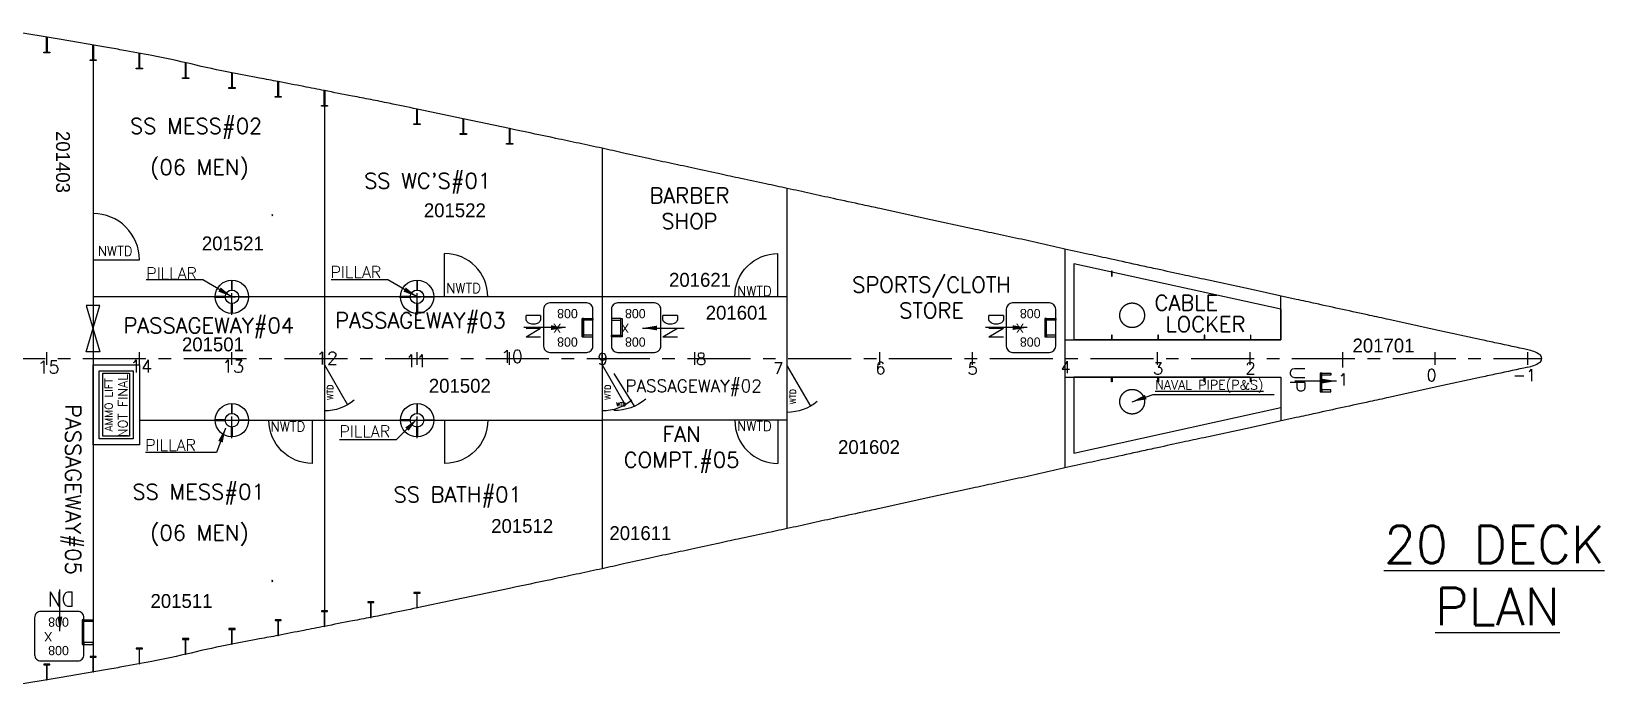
# Model space of a CAD drawing. Header units: inches. Extents: x -439515 to 169029, y 81280 to 226722.
# Drawn here: x 126288 to 148147, y 86315 to 95403 of the extents above; entities that cross this region are included whole.
import ezdxf
from ezdxf.enums import TextEntityAlignment as Align

# ---------------------------------------------------------------- set-up
doc = ezdxf.new("R2010")
doc.units = ezdxf.units.IN
doc.header["$LTSCALE"] = 700
doc.header["$MEASUREMENT"] = 0
for name, pattern in [('CENTER', [2, 1.25, -0.25, 0.25, -0.25]), ('DASHDOT', [1, 0.5, -0.25, 0, -0.25]), ('DOTDASH1', [1600, 1000, -250, 100, -250]), ('H', [600, 300, -300]), ('H1', [40, 20, -20])]:
    doc.linetypes.add(name, pattern=pattern)
for name, color, linetype in [('00', 7, 'Continuous'), ('01', 7, 'Continuous'), ('2 DECK', 7, 'Continuous'), ('3 DECK', 7, 'Continuous'), ('COMPT.NOS', 4, 'Continuous'), ('COMPTNAME', 7, 'Continuous'), ('HATCH', 142, 'Continuous'), ('HATCHES', 7, 'Continuous'), ('UP-DOWN', 7, 'Continuous')]:
    doc.layers.add(name, color=color, linetype=linetype)
doc.styles.add('ROMANS', font='romans')
doc.styles.add('style1', font='romans.shx', dxfattribs={"height": 250})
doc.dimstyles.get("Standard").update_dxf_attribs({"dimtxt": 150.18, "dimasz": 200.18, "dimexe": 0.8, "dimexo": 0.625, "dimgap": 0.09, "dimtad": 0, "dimtih": 1, "dimtoh": 1, "dimdec": 0, "dimzin": 0, "dimdsep": 46, "dimtxsty": 'Standard', "dimcen": 8.09, "dimclrd": 40, "dimclre": 40, "dimadec": 0, "dimazin": 0, "dimtfac": 1, "dimtdec": 0, "dimtofl": 0, "dimtmove": 0, "dimatfit": 3, "dimfxl": 1, "dimtolj": 1, "dimtzin": 0, "dimarcsym": 0})

# ---------------------------------------------------------------- blocks, each defined once
blk = doc.blocks.new('DLN', base_point=(36758, 6815))
at = {"linetype": 'Continuous'}
blk.add_lwpolyline([(37258, 6815), (37258, 7815, 0.414214), (36258, 6815)], format="xyb", dxfattribs=at)
blk = doc.blocks.new('PILAR')
at = {"color": 4, "linetype": 'DASHDOT'}
for p, q in [((145253, 170303), (145253, 170883)), ((144963, 170593), (145543, 170593))]:
    blk.add_line(p, q, dxfattribs=at)
at = {"color": 4}
for points in [[(145247, 170853), (145247, 170703), (145259, 170703), (145259, 170853)], [(144993, 170587), (145143, 170587), (145143, 170599), (144993, 170599)], [(145513, 170587), (145363, 170587), (145363, 170599), (145513, 170599)], [(145247, 170333), (145247, 170483), (145259, 170483), (145259, 170333)]]:
    blk.add_lwpolyline(points, close=True, dxfattribs=at)
for radius in [270, 110]:
    blk.add_circle((145253, 170593), radius, dxfattribs=at)
blk = doc.blocks.new('fghghj')
at = {"color": 3, "linetype": 'Continuous'}
blk.add_lwpolyline([(318315, -37952), (318615, -37952), (318615, -37927), (318315, -37927)], close=True, dxfattribs=at)
at = {"layer": '00', "color": 3}
for points in [[(318345, -38102), (318345, -37952), (318315, -37952), (318315, -38102)], [(318585, -38102), (318585, -37952), (318615, -37952), (318615, -38102)]]:
    blk.add_lwpolyline(points, close=True, dxfattribs=at)
at = {"layer": '01', "color": 4, "linetype": 'ByBlock'}
blk.add_line((318615, -37927), (318615, -37927), dxfattribs=at)
blk.add_line((318615, -37927), (318615, -37927), dxfattribs=at)
blk = doc.blocks.new('DRN', base_point=(41665, 6815))
at = {"linetype": 'Continuous'}
blk.add_line((41160, 6825), (41160, 7825), dxfattribs=at)
blk.add_arc((41160, 6825), 1000, 0, 90, dxfattribs=at)
blk = doc.blocks.new('H 800x800')
at = {"layer": 'HATCH'}
blk.add_lwpolyline([(51335, -32897), (51935, -32897, -0.414214), (52035, -32997), (52035, -33597, -0.414214), (51935, -33697), (51335, -33697, -0.414214), (51235, -33597), (51235, -32997, -0.414214)], format="xyb", close=True, dxfattribs=at)
at = {"layer": 'HATCHES'}
for s, p in [('800', (51455, -33139)), ('  X', (51277, -33364)), ('800', (51455, -33600))]:
    blk.add_text(s, height=150, dxfattribs=at).set_placement(p)
blk = doc.blocks.new('DLW', base_point=(36724, 4033))
at = {"linetype": 'Continuous'}
blk.add_line((37224, 4033), (36358, 4533), dxfattribs=at)
blk.add_arc((37224, 4033), 1000, 140, 180, dxfattribs=at)
blk = doc.blocks.new('qwas')
at = {"color": 3, "linetype": 'H1'}
blk.add_line((-836179, 147376), (-836179, 147776), dxfattribs=at)
at = {"color": 3, "linetype": 'Continuous'}
blk.add_lwpolyline([(-836192, 147376), (-836192, 147776), (-836167, 147776), (-836167, 147376)], close=True, dxfattribs=at)
at = {"layer": '00', "color": 3}
for points in [[(-836342, 147746), (-836192, 147746), (-836192, 147776), (-836342, 147776)], [(-836342, 147406), (-836192, 147406), (-836192, 147376), (-836342, 147376)]]:
    blk.add_lwpolyline(points, close=True, dxfattribs=at)
blk = doc.blocks.new('WTD1400X600')
at = {"linetype": 'Continuous'}
blk.add_line((-56600, 77810), (-56273, 77280), dxfattribs=at)
at = {"linetype": 'Continuous', "extrusion": (0, 0, -1)}
blk.add_ellipse((-56600, 78010), major_axis=(-566, 566), ratio=1, start_param=3.228859, end_param=3.926991, dxfattribs=at)
at = {"layer": 'UP-DOWN', "color": 7, "style": 'ROMANS'}
blk.add_text('WTD', height=58.8, dxfattribs=at).set_placement((-56561, 77282))
blk = doc.blocks.new('A1M', base_point=(36991, 2400))
at = {"linetype": 'Continuous'}
for p, q in [((37491, 2550), (36491, 2250)), ((36491, 2550), (37491, 2250)), ((36491, 2250), (36491, 2550)), ((37491, 2250), (37491, 2550))]:
    blk.add_line(p, q, dxfattribs=at)

msp = doc.modelspace()

# ---------------------------------------------------------------- linework, layer by layer
at = {"color": 7}
for p, q in [((127145, 95214.6), (127145, 86503.9)), ((130360.2, 94581.1), (130360.2, 93185.2)), ((130360.2, 94581.1), (130360.2, 90859.2)), ((134218.3, 93780.3), (134218.3, 87938.1)), ((136790.5, 88496.3), (136790.5, 93222.1)), ((140648.7, 92378.5), (140648.7, 89339.9)), ((126502, 90773.5), (126502, 90944.9)), ((127788, 90773.5), (127788, 90944.9)), ((129074.1, 90773.5), (129074.1, 90944.9)), ((130360.2, 90773.5), (130360.2, 90944.9)), ((131646.2, 90773.5), (131646.2, 90944.9)), ((132932.3, 90773.5), (132932.3, 90944.9)), ((134218.3, 90773.5), (134218.3, 90944.9)), ((135504.4, 90773.5), (135504.4, 90944.9)), ((136790.5, 90773.5), (136790.5, 90944.9)), ((138076.5, 90773.5), (138076.5, 90944.9)), ((139362.6, 90773.5), (139362.6, 90944.9)), ((141934.7, 90773.5), (141934.7, 90944.9)), ((143220.8, 90773.5), (143220.8, 90944.9)), ((145792.9, 90773.5), (145792.9, 90944.9)), ((130360.2, 90859.2), (130360.2, 87138.6)), ((143649.5, 90602), (143649.5, 89991.3)), ((127788, 90001.8), (134218.3, 90001.8))]:
    msp.add_line(p, q, dxfattribs=at)
at = {"color": 1, "ltscale": 0.8}
for p, q in [((143649.5, 91542.6), (140772.1, 92176.2)), ((140772.1, 92176.2), (140772.1, 91116.4)), ((143649.5, 91542.6), (143649.5, 91116.4)), ((143649.5, 91116.4), (140772.1, 91116.4)), ((142844.7, 91116.4), (143649.5, 91116.4)), ((143220.8, 90602), (140772.1, 90602)), ((140772.1, 90602), (143649.5, 90602)), ((140772.1, 90602), (140772.1, 89542.2)), ((143649.5, 90602), (143649.5, 90177.2)), ((140772.1, 89542.2), (143649.5, 90177.2))]:
    msp.add_line(p, q, dxfattribs=at)
for p, q in [((143649.5, 91116.4), (143649.5, 91727.2)), ((140648.7, 91116.4), (143649.5, 91116.4)), ((140648.7, 90602), (143649.5, 90602)), ((136790.5, 90001.8), (134218.3, 90001.8))]:
    msp.add_line(p, q)
at = {"linetype": 'Continuous'}
msp.add_line((144506.8, 90944.9), (144506.8, 90733.3), dxfattribs=at)
at = {"color": 7, "linetype": 'Continuous'}
msp.add_line((147079, 90773.5), (147079, 90944.9), dxfattribs=at)
at = {"color": 5, "linetype": 'CENTER'}
msp.add_line((13603.7, 90859.2), (147274.5, 90859.2), dxfattribs=at)
at = {"color": 6, "ltscale": 0.8}
for points in [[(141296, 92005.1), (141304.6, 92005.1), (141304.6, 92073.7), (141296, 92073.7)], [(141296, 91116.4), (141304.6, 91116.4), (141304.6, 91185), (141296, 91185)], [(141939, 91116.4), (141947.6, 91116.4), (141947.6, 91185), (141939, 91185)], [(142582, 91116.4), (142590.6, 91116.4), (142590.6, 91185), (142582, 91185)], [(143225.1, 91116.4), (143233.6, 91116.4), (143233.6, 91185), (143225.1, 91185)], [(141296, 90602), (141304.6, 90602), (141304.6, 90533.4), (141296, 90533.4)], [(141939, 90602), (141947.6, 90602), (141947.6, 90533.4), (141939, 90533.4)], [(142582, 90602), (142590.6, 90602), (142590.6, 90533.4), (142582, 90533.4)], [(143225.1, 90602), (143233.6, 90602), (143233.6, 90533.4), (143225.1, 90533.4)]]:
    msp.add_lwpolyline(points, close=True, dxfattribs=at)
at = {"color": 7, "linetype": 'Continuous'}
msp.add_lwpolyline([(136790.5, 91716.6), (127986.4, 91716.6), (127145, 91716.6)], dxfattribs=at)
at = {"color": 3}
msp.add_lwpolyline([(127145, 90773.5), (127788, 90773.5), (127788, 89658.9), (127145, 89658.9)], close=True, dxfattribs=at)
at = {"color": 3, "linetype": 'ByBlock'}
msp.add_lwpolyline([(127230.7, 90687.7), (127702.3, 90687.7), (127702.3, 89744.6), (127230.7, 89744.6)], close=True, dxfattribs=at)
at = {"linetype": 'ByBlock'}
msp.add_lwpolyline([(127280, 90653.4), (127653, 90653.4), (127653, 89778.9), (127280, 89778.9)], close=True, dxfattribs=at)
at = {"color": 3}
for centre in [(131646.2, 91716.6), (131646.2, 90001.8)]:
    msp.add_circle(centre, 94.3, dxfattribs=at)
at = {"color": 6, "linetype": 'H', "ltscale": 0.5}
for centre in [(141582.7, 91459.4), (141582.7, 90259)]:
    msp.add_circle(centre, 171.5, dxfattribs=at)
at = {"layer": '01', "color": 4, "linetype": 'ByBlock'}
msp.add_line((131646.2, 94324.7), (131646.2, 94177.5), dxfattribs=at)
at = {"layer": '01', "linetype": 'ByBlock'}
for p, q in [((129717.1, 87011.3), (129717.1, 87227.4)), ((130360.2, 87137.3), (130360.2, 87273.7)), ((131003.2, 87261.7), (131003.2, 87398)), ((129074.1, 86889.6), (129074.1, 87105.6)), ((128431, 86751.3), (128431, 86967.4)), ((126502, 86395), (126502, 86611)), ((127788, 86618.4), (127788, 86744.6)), ((127145, 86503.9), (127145, 86516.3))]:
    msp.add_line(p, q, dxfattribs=at)
at = {"layer": '2 DECK', "color": 7}
for points in [[(147079, 90981, -0.0004774), (146650.1, 91072.6, -0.0009552), (146435.9, 91119), (145792.9, 91259.6), (145149.9, 91400.2, 0.0005432), (144883.5, 91458.1, -0.0003841), (144506.8, 91540, -0.0003842), (144130.2, 91622.4, 0.0005432), (143863.8, 91680.6), (143220.8, 91820.3), (142577.8, 91960.1, 0.0005783), (142288.8, 92022.5, -0.0004721), (141934.7, 92099, -0.0006571), (141707, 92148.7, 0.0003602), (141291.7, 92239.6, 0.0009732), (140985, 92305.9, -0.0008875), (140648.7, 92378.5, -0.0042383), (140327.1, 92451.4, 0.0042394), (140005.6, 92524.2, 0.0022211), (139669.3, 92595.9, -0.0024356), (139362.6, 92661.4), (138719.6, 92802), (138076.5, 92942.6, 0.001004), (137841.2, 92993.6, -0.0005794), (137433.5, 93081.5, -0.0008492), (137111.9, 93151.8, 0.0008495), (136790.5, 93222.1, 0.0015843), (136492.1, 93285.9, -0.0013718), (136147.4, 93359.3, -0.001181), (135851.4, 93424, 0.0010075), (135504.4, 93499.9, 0.0016198), (135183, 93568.5, -0.0016192), (134861.4, 93637.1, -0.0030805), (134514.4, 93714.5, 0.0036114), (134218.3, 93780.3, 0.0002785), (133896.6, 93849.1, 0.000279), (133575.3, 93917.5, 0.00004), (133003.8, 94038.7, 0.0003191), (132932.3, 94053.8), (132289.3, 94189.3), (131646.2, 94324.7, 0.001278), (131260.2, 94405, 0.0019217), (131003.2, 94456.8, 0.0015941), (130748.9, 94506.1, -0.0010429), (130360.2, 94581.1, -0.0004179), (130070.8, 94637.8, 0.000342), (129717.1, 94707.1, 0.0024257), (129459.3, 94756.2, -0.0016237), (129074.1, 94828.9, -0.0110711), (128505.4, 94951.2, 0.011536), (127959.5, 95068.1, 0.0017971), (127546.5, 95145, 0.0032332), (127316.5, 95185.5), (126673.4, 95294.4), (126030.4, 95403.3, 0.0113298)], [(147079, 90737.5, 0.0004774), (146650.1, 90645.8, 0.0009552), (146435.9, 90599.4), (145792.9, 90458.8), (145149.9, 90318.2, -0.0005432), (144883.5, 90260.3, 0.0003841), (144506.8, 90178.5, 0.0003842), (144130.2, 90096, -0.0005432), (143863.8, 90037.8), (143220.8, 89898.1), (142577.8, 89758.3, -0.0005783), (142288.8, 89695.9, 0.0004721), (141934.7, 89619.4, 0.0006571), (141707, 89569.7, -0.0003602), (141291.7, 89478.8, -0.0009732), (140985, 89412.6, 0.0008875), (140648.7, 89339.9, 0.0042383), (140327.1, 89267.1, -0.0042394), (140005.6, 89194.2, -0.0022211), (139669.3, 89122.5, 0.0024356), (139362.6, 89057), (138719.6, 88916.4), (138076.5, 88775.8, -0.001004), (137841.2, 88724.8, 0.0005794), (137433.5, 88636.9, 0.0008492), (137111.9, 88566.6, -0.0008495), (136790.5, 88496.3, -0.0015843), (136492.1, 88432.6, 0.0013718), (136147.4, 88359.1, 0.001181), (135851.4, 88294.4, -0.0010075), (135504.4, 88218.5, -0.0016198), (135183, 88149.9, 0.0016192), (134861.4, 88081.3, 0.0030805), (134514.4, 88003.9, -0.0036114), (134218.3, 87938.1, -0.0002785), (133896.6, 87869.3, -0.000279), (133575.3, 87801, -0.00004), (133003.8, 87679.8, -0.0003191), (132932.3, 87664.6), (132289.3, 87529.2), (131646.2, 87393.7, -0.001278), (131260.2, 87313.4, -0.0019217), (131003.2, 87261.7, -0.0015941), (130748.9, 87212.3, 0.0010429), (130360.2, 87137.3, 0.0004179), (130070.8, 87080.6, -0.000342), (129717.1, 87011.3, -0.0024257), (129459.3, 86962.2, 0.0016237), (129074.1, 86889.6, 0.0110711), (128505.4, 86767.2, -0.011536), (127959.5, 86650.4, -0.0017971), (127546.5, 86573.4, -0.0032332), (127316.5, 86532.9), (126673.4, 86424), (126030.4, 86315.1, -0.0113298)]]:
    msp.add_lwpolyline(points, format="xyb", dxfattribs=at)
for centre, radius, start, end in [((146966.8, 90468.4), 524.7, 58.08506, 77.6511), ((146966.8, 91250), 524.7, 282.3489, 301.91494), ((147210.2, 90859.2), 64.3, 0, 58.08506), ((147210.2, 90859.2), 64.3, 301.91494, 0)]:
    msp.add_arc(centre, radius, start, end, dxfattribs=at)
at = {"layer": '3 DECK', "color": 4}
for points in [[(126505.4, 95323), (126505.4, 95117.7), (126529.8, 95117.7), (126544.8, 95117.7), (126544.8, 95107.4), (126529.7, 95107.4), (126459.1, 95107.4), (126459.1, 95117.7), (126498.5, 95117.7), (126498.5, 95323.9), (126505.4, 95323)], [(127148.4, 95214.1), (127148.4, 95008.8), (127172.8, 95008.8), (127187.8, 95008.8), (127187.8, 94998.5), (127172.7, 94998.5), (127102.1, 94998.5), (127102.1, 95008.8), (127141.5, 95008.8), (127141.6, 95215), (127148.4, 95214.1)], [(127791.5, 95099.4), (127791.5, 94894.3), (127815.8, 94894.3), (127830.9, 94894.3), (127830.9, 94884), (127815.7, 94884), (127745.2, 94884), (127745.2, 94894.3), (127784.6, 94894.3), (127784.6, 95100.7), (127791.5, 95099.4)], [(128434.5, 94966.6), (128434.5, 94761.3), (128458.8, 94761.3), (128473.9, 94761.3), (128473.9, 94751), (128458.7, 94751), (128388.2, 94751), (128388.2, 94761.3), (128427.6, 94761.3), (128427.7, 94967.5), (128434.5, 94966.6)], [(129077.5, 94828.4), (129077.5, 94623.1), (129101.9, 94623.1), (129117, 94623.1), (129117, 94612.8), (129101.8, 94612.8), (129031.2, 94612.8), (129031.2, 94623.1), (129070.7, 94623.1), (129070.7, 94829.3), (129077.5, 94828.4)], [(129720.5, 94706.7), (129720.5, 94501.3), (129744.9, 94501.3), (129760, 94501.3), (129760, 94491.1), (129744.8, 94491.1), (129674.2, 94491.1), (129674.2, 94501.3), (129713.7, 94501.3), (129713.7, 94707.5), (129720.5, 94706.7)], [(130363.6, 94580.6), (130363.6, 94375.3), (130387.9, 94375.3), (130403, 94375.3), (130403, 94365), (130387.8, 94365), (130317.3, 94365), (130317.3, 94375.3), (130356.7, 94375.3), (130356.7, 94581.5), (130363.6, 94580.6)], [(131649.7, 94324), (131649.7, 94118.9), (131674, 94118.9), (131689.1, 94118.9), (131689.1, 94108.7), (131673.9, 94108.7), (131603.4, 94108.7), (131603.4, 94118.9), (131642.8, 94118.9), (131642.8, 94325.4), (131649.7, 94324)], [(132292.7, 94188.5), (132292.7, 93983.5), (132317, 93983.5), (132332.1, 93983.5), (132332.1, 93973.2), (132316.9, 93973.2), (132246.4, 93973.2), (132246.4, 93983.5), (132285.8, 93983.5), (132285.8, 94190), (132292.7, 94188.5)], [(132935.7, 94053.1), (132935.7, 93848), (132960.1, 93848), (132975.2, 93848), (132975.2, 93837.7), (132960, 93837.7), (132889.4, 93837.7), (132889.4, 93848), (132928.9, 93848), (132928.9, 94054.5), (132935.7, 94053.1)], [(131006.6, 87262.3), (131006.6, 87467.4), (131031, 87467.4), (131046.1, 87467.4), (131046.1, 87477.7), (131030.9, 87477.7), (130960.3, 87477.7), (130960.3, 87467.4), (130999.8, 87467.4), (130999.8, 87261), (131006.6, 87262.3)], [(131649.7, 87394.4), (131649.7, 87599.5), (131674, 87599.5), (131689.1, 87599.5), (131689.1, 87609.8), (131673.9, 87609.8), (131603.4, 87609.8), (131603.4, 87599.5), (131642.8, 87599.5), (131642.8, 87393), (131649.7, 87394.4)], [(129720.5, 87011.7), (129720.5, 87217.1), (129744.9, 87217.1), (129760, 87217.1), (129760, 87227.4), (129744.8, 87227.4), (129674.2, 87227.4), (129674.2, 87217.1), (129713.7, 87217.1), (129713.7, 87010.9), (129720.5, 87011.7)], [(130363.6, 87137.8), (130363.6, 87343.1), (130387.9, 87343.1), (130403, 87343.1), (130403, 87353.4), (130387.8, 87353.4), (130317.3, 87353.4), (130317.3, 87343.1), (130356.7, 87343.1), (130356.7, 87136.9), (130363.6, 87137.8)], [(129077.5, 86890), (129077.5, 87095.3), (129101.9, 87095.3), (129117, 87095.3), (129117, 87105.6), (129101.8, 87105.6), (129031.2, 87105.6), (129031.2, 87095.3), (129070.7, 87095.3), (129070.7, 86889.1), (129077.5, 86890)], [(127791.5, 86619), (127791.5, 86824.2), (127815.8, 86824.2), (127830.9, 86824.2), (127830.9, 86834.4), (127815.7, 86834.4), (127745.2, 86834.4), (127745.2, 86824.2), (127784.6, 86824.2), (127784.6, 86617.8), (127791.5, 86619)], [(128434.5, 86751.8), (128434.5, 86957.1), (128458.8, 86957.1), (128473.9, 86957.1), (128473.9, 86967.4), (128458.7, 86967.4), (128388.2, 86967.4), (128388.2, 86957.1), (128427.6, 86957.1), (128427.7, 86750.9), (128434.5, 86751.8)], [(126505.4, 86395.4), (126505.4, 86600.7), (126529.8, 86600.7), (126544.8, 86600.7), (126544.8, 86611), (126529.7, 86611), (126459.1, 86611), (126459.1, 86600.7), (126498.5, 86600.7), (126498.5, 86394.5), (126505.4, 86395.4)], [(127148.4, 86504.3), (127148.4, 86709.6), (127172.8, 86709.6), (127187.8, 86709.6), (127187.8, 86719.9), (127172.7, 86719.9), (127102.1, 86719.9), (127102.1, 86709.6), (127141.5, 86709.6), (127141.6, 86503.4), (127148.4, 86504.3)]]:
    msp.add_lwpolyline(points, dxfattribs=at)

# ---------------------------------------------------------------- block references
at = {"color": 7}
for name, p, xscale, yscale, zscale, rotation in [('DLN', (127145, 92552.5), 0.6430312499999998, 0.6430312499999998, 0.6430312499999998, 270), ('H 800x800', (90419.5, 62739.6), -0.8573749999999999, 0.8573749999999999, 0.8573749999999999, 180), ('DLW', (130360.2, 90452), -0.6430312499999998, 0.6430312499999998, 0.6430312499999998, 270), ('DLW', (134218.3, 90452), -0.6430312499999998, 0.6430312499999998, 0.6430312499999998, 270), ('DLN', (129888.6, 90001.8), -0.6001625000598868, 0.6001624999600753, 0.6001624999999999, 180), ('DRN', (132332.1, 90007.5), -0.6001625000598868, 0.6001624999600753, 0.6001624999999999, 180), ('DRN', (136358.3, 90007.5), 0.6001625000598868, 0.6001624999600753, 0.6001624999999999, 180), ('H 800x800', (82404.8, 58452.8), -0.8573749999999999, 0.8573749999999999, 0.8573749999999999, 180)]:
    msp.add_blockref(name, p, dxfattribs=dict(at, xscale=xscale, yscale=yscale, zscale=zscale, rotation=rotation))
for name, p, xscale, yscale, zscale in [('DRN', (132332.1, 91710.9), 0.6001625000598868, 0.6001624999600753, 0.6001624999999999), ('DRN', (136358.3, 91710.9), -0.6001625000598868, 0.6001624999600753, 0.6001624999999999), ('qwas', (-589913.5, -39470.5), -0.8573749999999999, 0.8573749999999999, 0.8573749999999999)]:
    msp.add_blockref(name, p, dxfattribs=dict(at, xscale=xscale, yscale=yscale, zscale=zscale))
at = {"xscale": 0.8573749999999999, "yscale": 0.8573749999999999, "zscale": 0.8573749999999999}
for p in [(4538.1, -54545.8), (7110.2, -54545.8), (4538.1, -56260.6), (7110.2, -56260.6)]:
    msp.add_blockref('PILAR', p, dxfattribs=at)
at = {"color": 1, "xscale": -0.6430312499999998, "yscale": 0.6430312499999998, "zscale": 0.6430312499999998, "rotation": 90}
msp.add_blockref('A1M', (127143.7, 91273.4), dxfattribs=at)
for name, p, xscale, yscale, zscale, rotation in [('H 800x800', (89476.4, 62739.6), -0.8573749999999999, 0.8573749999999999, 0.8573749999999999, 180), ('H 800x800', (95906.7, 62739.6), -0.8573749999999999, 0.8573749999999999, 0.8573749999999999, 180), ('H 800x800', (95906.7, 62739.6), -0.8573749999999999, 0.8573749999999999, 0.8573749999999999, 180), ('DLW', (136790.5, 90432.3), -0.6430312499999998, 0.6430312499999998, 0.6430312499999998, 270)]:
    msp.add_blockref(name, p, dxfattribs=dict(xscale=xscale, yscale=yscale, zscale=zscale, rotation=rotation))
at = {"color": 5, "linetype": 'Continuous', "yscale": 0.8573749999999999, "zscale": 0.8573749999999999}
for p, xscale, rotation in [((101422, 364331.7), -0.8573749999999999, 90), ((101422, -181755.9), 0.8573749999999999, 90), ((167014.7, -181755.9), -0.8573749999999999, 270), ((107852.4, -181755.9), 0.8573749999999999, 90), ((107852.4, -181755.9), 0.8573749999999999, 90), ((111677.2, -182518.1), 0.8573749999999999, 90)]:
    msp.add_blockref('fghghj', p, dxfattribs=dict(at, xscale=xscale, rotation=rotation))
at = {"layer": '01', "linetype": 'ByBlock', "xscale": 0.8573749999999999, "yscale": 0.8573749999999999, "zscale": 0.8573749999999999}
msp.add_blockref('WTD1400X600', (182909.3, 23937), dxfattribs=at)

# ---------------------------------------------------------------- texts
at = {"color": 7, "style": 'ROMANS'}
for p in [(127211.1, 92283.6, 0), (132051.9, 91769.2, 0), (136093.2, 91728.4, 0), (129611.8, 89846.6, 0), (136093.2, 89854.5, 0)]:
    msp.add_text('NWTD', height=135.47, dxfattribs=at).set_placement(p)
for s, height, p in [('12', 176.83, (130395.3, 90775.6)), ('10', 176.83, (132964.5, 90799.7)), ('9', 165, (134227.1, 90770.6)), ('8', 165, (135594.5, 90770.6)), ('15', 176.83, (126526.6, 90652.2)), ('14', 176.83, (127813.6, 90662.7)), ('13', 176.83, (129090.5, 90662.7)), ('11', 176.83, (131636, 90736.7)), ('7', 165, (136665.1, 90640.1)), ('6', 165, (138085.3, 90642.8)), ('5', 165, (139367.2, 90636.3)), ('4', 165, (140657.5, 90655.1)), ('3', 165, (141943.5, 90638.5)), ('2', 165, (143226.9, 90639.6)), ('1', 165, (144515.6, 90483.8)), ('0', 165, (145743.4, 90545.5)), ('-1', 165.04, (147034.2, 90545.5))]:
    msp.add_text(s, height=height, dxfattribs=at).set_placement(p, align=Align.CENTER)
msp.add_text('AMMO LIFT', height=106.1, rotation=90, dxfattribs=at).set_placement((127362.6, 90216.3), align=Align.MIDDLE)
for p in [(130478.4, 90284.9), (134336.5, 90284.9), (136908.7, 90224.3)]:
    msp.add_text('WTD', height=80.64, rotation=90, dxfattribs=at).set_placement(p)
at = {"insert": (141902.1, 90557.5), "char_height": 128.606, "width": 1773.207, "attachment_point": 1}
msp.add_mtext('{\\Fromans.shx|c0;\\LNAVAL PIPE(P&S)}', dxfattribs=at)
at = {"linetype": 'Continuous', "insert": (145081.6, 88535.5), "char_height": 518.225, "width": 3945.422, "attachment_point": 1, "style": 'ROMANS'}
msp.add_mtext('{\\L20 DECK}\\P  {\\LPLAN}', dxfattribs=at)
at = {"layer": 'COMPT.NOS', "color": 4, "linetype": 'ByBlock', "insert": (126822.7, 94020.3), "char_height": 192.91, "width": 1570.243, "attachment_point": 1, "rotation": 270}
msp.add_mtext('201403', dxfattribs=at)
at = {"layer": 'COMPT.NOS', "color": 4, "linetype": 'ByBlock', "char_height": 192.91, "width": 1570.243, "attachment_point": 1}
for s, insert in [('201522', (131741, 93014.8)), ('201521', (128656.2, 92554.8)), ('201621', (135148, 92048.7)), ('201601', (135657.5, 91591.7)), ('201501', (128380, 91151.6)), ('201701', (144644.8, 91135.8)), ('201502', (131810, 90576.5)), ('201602', (137496.1, 89725.4)), ('201512', (132676.3, 88628.2)), ('201611', (134319.3, 88529.3)), ('201511', (127942.6, 87586.2))]:
    msp.add_mtext(s, dxfattribs=dict(at, insert=insert))
at = {"layer": 'COMPTNAME', "linetype": 'ByBlock', "style": 'style1'}
for s, p in [('SS MESS#02', (127658, 93982.8)), ('(06 MEN)', (127939.1, 93411.2)), ("SS WC'S#01", (130910.7, 93221.7)), ('SS MESS#01', (127691, 88900.7)), ('SS BATH#01', (131319.5, 88862.4)), ('(06 MEN)', (127939.1, 88329.1))]:
    msp.add_text(s, height=214.34, dxfattribs=at).set_placement(p)
at = {"layer": 'COMPTNAME', "color": 0, "linetype": 'ByBlock', "style": 'ROMANS'}
for p in [(129591.3, 92839.6), (129591.3, 87757.5)]:
    msp.add_text('.', height=205.8, dxfattribs=at).set_placement(p)
at = {"layer": 'COMPTNAME', "color": 7, "linetype": 'DOTDASH1', "style": 'style1'}
for s, p in [('CABLE', (142776.6, 91527.1)), ('LOCKER', (143156.8, 91228.1))]:
    msp.add_text(s, height=214.34, dxfattribs=at).set_placement(p, align=Align.RIGHT)
at = {"layer": 'COMPTNAME', "color": 7, "style": 'style1'}
msp.add_text('NOT FINAL', height=128.61, rotation=90, dxfattribs=at).set_placement((127622.1, 90203.9), align=Align.CENTER)
at = {"layer": 'COMPTNAME', "style": 'style1'}
for s, insert, char_height, width, attachment_point in [('BARBER\\PSHOP', (135431.6, 92944.7), 214.34, 2559.615, 5), ('{\\C3;SPORTS/CLOTH STORE}', (138795.4, 91705.8), 214.344, 291.988, 5), ('\\pt3777.14;{\\Fromans.shx|c0;PASSAGEWAY#04}', (127566.6, 91426.2), 214.344, 2632.856, 1), ('\\pt3777.14;{\\Fromans.shx|c0;PASSAGEWAY#03}', (130509, 91496.2), 214.344, 2632.856, 1), ('FAN \\PCOMPT.#05', (135321.9, 89593.7), 214.34, 3654.696, 5)]:
    msp.add_mtext(s, dxfattribs=dict(at, insert=insert, char_height=char_height, width=width, attachment_point=attachment_point))
at = {"layer": 'COMPTNAME', "color": 7, "linetype": 'DOTDASH1', "insert": (134541, 90565), "char_height": 171.475, "width": 2152.583, "attachment_point": 1, "style": 'style1'}
msp.add_mtext('\\pt3021.71;{\\Fromans.shx|c0;PASSAGEWAY#02}', dxfattribs=at)
at = {"layer": 'COMPTNAME', "insert": (126975.8, 90225.9), "char_height": 214.344, "width": 2246.323, "attachment_point": 1, "rotation": 270, "style": 'style1'}
msp.add_mtext('\\pt3777.14;{\\Fromans.shx|c0;PASSAGEWAY#05}', dxfattribs=at)
at = {"layer": 'UP-DOWN', "color": 7, "style": 'ROMANS'}
for p in [(127883.5, 91962.6), (130444.5, 91979.1), (130568.9, 89765.6), (127869.1, 89574.5)]:
    msp.add_text('PILLAR', height=161.27, dxfattribs=at).set_placement(p)
at = {"layer": 'UP-DOWN', "style": 'ROMANS'}
for p in [(133162.2, 91492.5), (135063.4, 91492.5), (139592.6, 91492.5), (139592.6, 91492.5)]:
    msp.add_text('DN', height=201.59, rotation=270, dxfattribs=at).set_placement(p)
at = {"layer": 'UP-DOWN', "color": 7, "style": 'ROMANS'}
for s, rotation, p in [('UP', 270, (143778.9, 90752.1)), ('DN', 180, (126890.6, 87615.9))]:
    msp.add_text(s, height=201.59, rotation=rotation, dxfattribs=at).set_placement(p)

# ---------------------------------------------------------------- leaders
for points in [[(129074.1, 91716.6), (128668.6, 91954), (127881.8, 91954)], [(131646.2, 91716.6), (131240.7, 91954), (130453.9, 91954)], [(128984.5, 89890.8), (128858.7, 89551.2), (127870.9, 89551.2)], [(131646.2, 90019.1), (131355.6, 89726.8), (130568.7, 89726.8)]]:
    msp.add_leader(points, dimstyle='Standard', override={"dimgap": 0.09, "dimtad": 0})
at = {"color": 3}
for points in [[(133708.6, 91287.9), (133130.9, 91287.9)], [(134781.2, 91282.7), (135358.8, 91282.7)], [(140123, 91287.9), (139545.3, 91287.9)], [(140123, 91287.9), (139545.3, 91287.9)], [(144420, 90545.4), (143842.4, 90545.4)], [(141582.7, 90259), (141875.9, 90358.7), (143555.6, 90357.1)]]:
    msp.add_leader(points, dimstyle='Standard', dxfattribs=at)
at = {"color": 7}
msp.add_leader([(126683.6, 87071.4), (126683.6, 87649)], dimstyle='Standard', dxfattribs=at)

doc.saveas('drawing.dxf')
